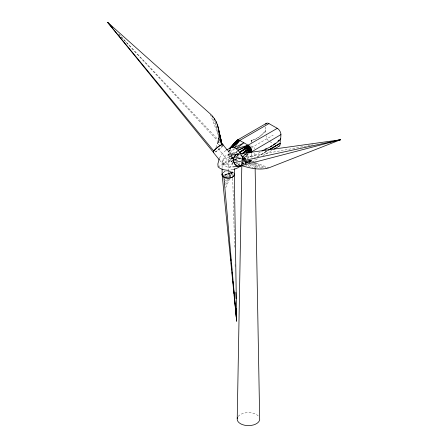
<?xml version="1.0" encoding="UTF-8"?>
<svg xmlns="http://www.w3.org/2000/svg" width="448" height="448" viewBox="0 0 448 448"><rect width="100%" height="100%" fill="white"/><g stroke="black" fill="none" stroke-linecap="round" stroke-linejoin="round"><path stroke-width="0.34" stroke-dasharray="2.24 1.68" d="M241.836 164.494L242.038 153.322M247.979 163.044L251.149 162.03L251.233 160.356L252.403 159.684M251.63 153.362L251.412 157.209L260.753 151.816M232.585 153.658L236.718 153.132L236.656 150.64M241.5 165.581L242.654 157.696L310.055 145.365M228.766 150.007C227.427 154.829 229.925 159.863 233.184 163.33M242.911 161.694L242.514 163.615L241.64 165.071M225.753 187.701L229.55 178.954M229.824 178.332L232.54 172.088L223.418 175.129L223.703 175.997M215.88 147.465L217.028 144.967M219.559 158.026C220.92 154.84 223.35 152.214 226.167 150.248M225.736 184.789L228.654 179.346M229.947 176.926L232.54 172.088L223.49 175.269M224.252 184.47L227.64 179.402M229.146 177.15L232.54 172.088L223.339 175.342M230.02 149.738L228.362 151.928L233.554 148.932M230.412 149.318L228.362 151.928L230.95 148.798M224.118 182.006L226.778 178.875M228.547 176.786L232.54 172.088L232.635 175.582M241.198 154.566L242.816 159.443L247.912 154.151M245.151 154.168L242.234 157.013L246.646 153.854M246.915 158.995L251.485 155.904L242.816 159.443L248.254 154.218M224.017 179.883L225.518 178.506M226.022 178.046L232.54 172.088L223.311 175.98M242.816 159.443L248.763 154.118M245.739 153.927L242.234 157.013L246.036 154M234.438 148.994L228.458 154.179L231.896 153.742M238.034 165.015L241.819 162.053M235.945 161.386L240.363 158.267L248.181 153.832M225.686 176.898L232.54 172.088L223.334 177.044M232.697 160.793L231.487 161.347L232.641 160.597M233.218 160.216L238.409 156.822L242.782 159.662M242.553 164.612L247.61 162.45L252.426 159.611M257.247 156.772L266.879 151.099M252.185 161.997L258.205 158.452M263.026 155.613L272.658 149.934M237.91 151.318L236.74 151.99L228.458 154.179L236.69 152.538M218.12 166.925L233.223 158.206M233.822 157.858L238.666 155.064M251.384 147.722L273.185 135.134M266.678 151.049L265.513 151.721L265.832 151.928L267.025 151.211L257.656 156.649M233.072 157.388L230.076 159.057L233.279 158.2M231.487 161.347L232.624 160.726M234.898 159.482L238.874 157.31M236.236 164.27L239.814 162.462M233.307 160.513L239.366 157.718M230.815 155.809L229.04 156.61L233.845 155.702M233.206 157.651L230.076 159.057L232.708 158.133M235.715 156.526L237.597 155.68L238.409 156.822L233.923 158.026M234.707 160.076L239.865 158.038M231.638 155.663L229.04 156.61L234.354 155.142M244.373 164.17L248.108 162.798L248.612 163.055M235.346 157.203L237.978 156.279M234.657 160.25L240.363 158.267M237.614 165.648L247.61 162.45L248.108 162.798M251.283 160.966L242.514 163.615L251.149 162.03M251.255 161.526L242.514 163.615L251.233 160.356L243.555 161.594M310.744 145.242L312.805 144.861M233.111 169.585L228.486 170.302M227.73 154.963L230.423 154.722M218.114 148.506L228.228 161.09L232.271 160.731M234.97 160.49L238.342 160.188M228.726 167.222L232.098 166.919M240.251 165.183L235.85 163.464M245.851 158.934L242.654 157.696L242.855 159.667M249.049 160.171L253.523 161.907M256.082 162.898L268.878 167.849M245.773 159.074L242.654 157.696L243.494 159.589M248.892 160.451L252.017 161.823M254.514 162.926L266.997 168.426M217.437 143.724L219.307 144.586M251.255 142.234L251.121 140.235A25.626 15.904 -64 0 0 265.63 130.413L266.185 134.602M251.121 140.235L251.412 140.375A25.626 15.904 -64 0 0 265.922 130.553M245.112 158.934L242.654 157.696L245.022 160.916M248.802 160.787L250.645 161.717M254.335 163.57L264.169 168.51M269.825 141.562L273.168 143.494M245.034 159.068L242.654 157.696L245.588 160.63M248.007 160.787L252.168 163.19M252.762 163.531L261.688 168.678M244.591 160.703L247.61 162.45M246.59 160.339L242.654 157.696L245.857 160.266M247.15 160.72L249.402 162.232M252.213 164.119L258.961 168.65M246.394 160.698L248.534 162.411M250.667 164.125L256.547 168.84M246.075 161.123L249.01 164.058M249.502 164.545L253.417 168.459M118.698 34.082L217.666 139.233M118.647 34.199L120.551 36.249M121.027 36.764L217.19 140.375M227.97 150.959L233.027 157.248A6.149 1.299 -38.8 0 0 225.501 161.767A6.149 1.299 -38.8 0 0 225.73 164.366A6.149 1.299 -38.8 0 0 233.061 157.651M219.632 160.216L223.423 164.931M245.42 161.454L247.794 164.674M248.186 165.211L250.163 167.894M237.272 155.053L237.597 155.68M243.774 160.216L245.174 163.369M245.454 164.002L246.294 165.889M210.392 114.43L218.495 135.705M213.534 119.375L218.305 133.672M215.426 122.091L217.762 130.071M242.922 160.328L243.331 164.27M265.412 127.036L265.63 130.413M251.412 140.375L251.546 142.374M232.714 178.382L234.651 248.315M235.094 264.398L235.189 267.893M254.862 153.177L255.125 167.86M228.228 161.09L228.228 170.531M228.228 171.203L228.228 174.574M222.107 161.442L222.107 168.185M268.335 140.605A4.385 2.531 60 0 1 266.146 135.834M238.185 416.438A11.267 6.507 0 0 1 248.31 412.608A11.267 6.507 0 0 1 258.608 416.293M250.555 145.942A6.356 3.674 0 0 1 254.705 148.725M239.865 154.498A6.098 4.81 84.9 0 1 243.062 159.219M242.917 162.355A6.098 4.81 84.9 0 1 241.842 164.562M222.835 145.309A6.098 1.288 -38.8 0 1 214.911 152.118M222.942 172.816A6.098 3.522 0 0 1 226.649 171.175M228.228 171.052A6.098 3.522 0 0 1 233.509 172.816M222.656 145.706A6.149 1.299 -38.8 0 1 214.34 152.359M240.324 154.694A6.149 4.85 84.9 0 1 243.174 159.818M243.141 161.414A6.149 4.85 84.9 0 1 242.11 164.259M232.938 162.837A6.149 4.85 84.9 0 1 225.618 166.13A6.149 4.85 84.9 0 1 225.154 156.173A6.149 4.85 84.9 0 1 232.77 159.146M223.468 172.329A6.149 3.55 0 0 1 227.618 171.041M229.219 171.074A6.149 3.55 0 0 1 233.218 172.508M232.982 163.341A6.149 3.55 0 0 1 224.33 163.839A6.149 3.55 0 0 1 223.468 158.844A6.149 3.55 0 0 1 232.12 158.346"/><path stroke-width="0.67" d="M237.222 418.628L241.825 165.189M251.67 152.723C252.106 149.806 250.583 146.742 248.119 145.18L239.277 140.213L237.541 140.039L229.634 148.551L239.277 140.213L232.512 147.392L230.91 147.661L226.61 149.94M265.938 150.041L266.011 148.781A33.191 17.909 -56.9 0 0 280.683 139.048L280.935 134.596A5.124 2.957 60 0 0 277.312 128.324L268.946 123.592A5.124 2.957 60 0 0 265.597 124.242M217.437 143.724C221.11 133.47 218.344 121.094 210.146 113.786L107.694 22.4L213.797 150.998M236.158 142.016L236.874 140.426L230.115 148.411M219.262 158.654L217.851 163.985L218.12 166.925C220.914 169.478 224.823 170.212 228.486 170.302M239.747 140.448L234.326 147.762L232.512 147.392L239.747 140.448L268.946 123.592M230.11 148.439L236.404 141.103M231.846 146.518L234.046 144.026M238.812 140.05L230.91 147.661L237.938 139.966L229.634 148.551L237.188 140.196L266.381 123.34M229.634 148.551L237.541 140.039M248.836 153.188L251.614 150.298L247.755 153.065M230.91 147.661L238.364 139.966M246.126 153.216L250.992 148.473L242.351 153.849M250.225 152.314L251.709 150.892M250.746 152.342L280.935 134.596M241.713 154.106L249.928 146.787L239.786 152.275L236.23 148.753L234.326 147.762L243.93 142.817L236.23 148.753L248.119 145.18L277.312 128.324M246.742 153.048L251.255 149.083M242.273 153.714L250.32 147.314M247.122 153.138L251.462 149.694M242.318 153.782L250.678 147.885M249.054 145.863L239.786 152.275L240.845 153.994M249.502 146.3L239.786 152.275L248.59 145.488L238.09 150.293L248.119 145.18M267.848 150.371L280.14 143.332L269.41 149.778L280.106 143.293L280.364 138.841L280.683 139.048M273.862 149.229L279.283 146.037M261.923 151.138L266.011 148.781M233.626 169.495L237.177 168.112L241.612 165.57M240.055 165.855L241.349 165.48M241.646 165.598L239.294 166.141M239.305 166.202L340.312 139.832L268.878 167.849C259.879 170.554 250.236 168.224 241.5 165.581M234.024 162.68L340.318 139.826L336.879 140.459M237.373 154.174L340.306 139.804M231.101 154.661L237.843 154.062M232.77 166.858L238.84 166.314M218.098 141.691L219.055 142.654M107.694 22.4L112.459 27.53M107.677 22.417L213.298 152.197M222.914 144.665L227.545 150.433M219.212 159.69L213.31 152.354A6.149 1.299 -38.8 0 1 217.974 146.966A6.149 1.299 -38.8 0 1 222.947 145.068M218.77 138.303L221.301 143.646M212.453 116.127L212.884 117.426M219.044 134.865L221.827 144.049L220.674 140.039M214.458 118.77L214.844 120.098M216.132 121.671L216.479 123.021M219.8 135.873L220.326 137.9M220.674 139.255L222.074 144.665M218.91 131.432L222.107 144.693L218.372 128.05M217.442 124.779L222.113 144.693M222.124 174.574L236.656 321.048L234.326 174.574M230.367 254.19L230.496 255.584M230.826 259.067L230.955 260.462M231.218 263.245L231.414 265.334M231.61 267.422L231.806 269.511M232.07 272.3L232.266 274.389M232.462 276.478L232.725 279.261M232.921 281.35L233.184 284.138M233.318 285.527L233.643 289.01M233.778 290.405L234.102 293.888M234.237 295.277L234.5 298.066M234.629 299.454L236.662 321.042L236.314 308.454M223.91 177.066L236.662 321.042M235.872 292.37L236.046 298.665M255.136 168.56L259.689 419.597A11.267 6.507 0 0 1 246.635 425.533A11.267 6.507 0 0 1 237.535 417.508M234.343 168.829L234.343 174.227A6.149 3.55 0 0 1 228.032 178.125A6.149 3.55 0 0 1 222.158 174.003M222.107 168.857L222.107 174.927M280.14 143.332A4.385 2.531 60 0 1 278.902 146.188M279.177 140.011A33.191 17.909 -56.9 0 1 277.973 141.126M275.526 143.17A33.191 17.909 -56.9 0 1 274.702 143.797M274.288 144.094A33.191 17.909 -56.9 0 1 273.459 144.676M271.802 145.746A33.191 17.909 -56.9 0 1 270.558 146.462M240.498 165.743A6.098 4.81 84.9 0 1 233.615 161.157A6.098 4.81 84.9 0 1 238.627 154.129M213.539 152.438A6.098 1.288 -38.8 0 1 217.823 147.095A6.098 1.288 -38.8 0 1 222.835 145.309M234.119 173.667A6.098 3.522 0 0 1 228.228 178.097A6.098 3.522 0 0 1 222.337 173.667M240.072 166.012A6.149 4.85 84.9 0 1 233.503 160.558A6.149 4.85 84.9 0 1 239.109 154.174M241.679 165.575L240.363 165.962L241.696 165.575"/></g></svg>
